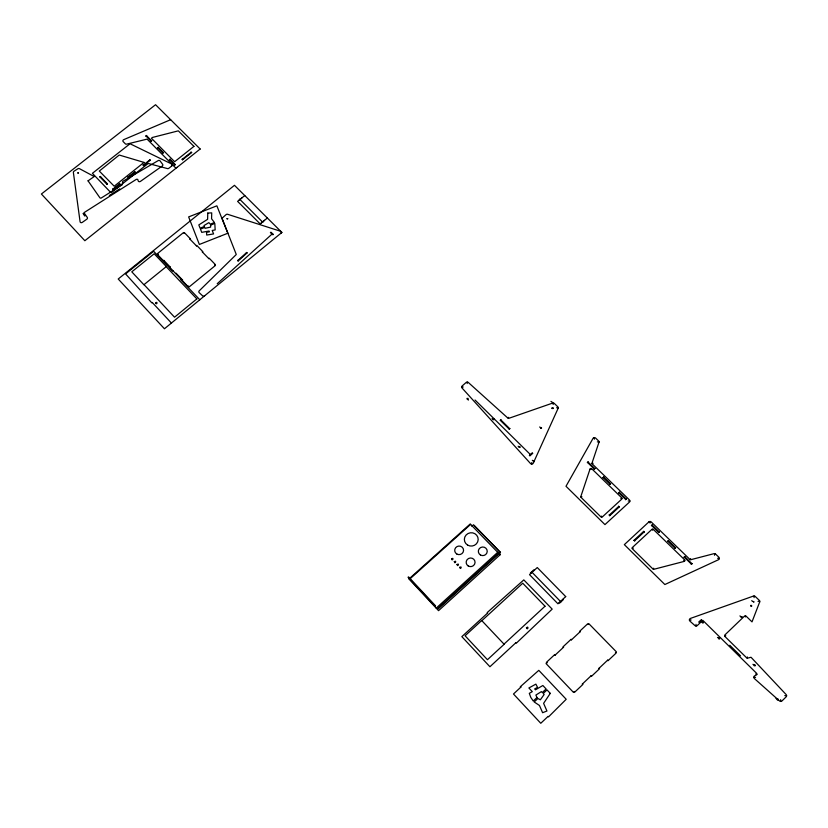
<?xml version="1.0" encoding="UTF-8"?>
<svg xmlns="http://www.w3.org/2000/svg" width="828" height="828" viewBox="0 0 828 828"><rect width="100%" height="100%" fill="white"/><g stroke="black" fill="none" stroke-linecap="round" stroke-linejoin="round"><path stroke-width="1.24" d="M531.752 464.104L531.752 462.562M601.614 517.169L601.614 516.113M467.199 383.54L467.22 382.07M553.176 404.488L553.207 403.008M754.536 665.412L752.942 664.304M753.242 601.697L754.07 602.008L751.658 600.735M745.345 616.974L745.5 615.866M652.609 530.23L652.795 529.185M747.146 658.074L747.394 656.966M714.492 555.257L714.864 553.684M690.345 559.645L690.604 558.6M653.406 569.25L653.665 568.205M508.299 418.306L508.589 417.343M777.306 699.97L778.216 699.08M754.225 665.826L755.136 664.946M750.789 606.231L751.669 605.382M718.735 638.905L719.625 638.046M741.143 617.398L742.033 616.549M701.482 619.727L698.853 622.232L701.554 619.799M702.413 622.904L703.314 622.056M574.466 691.483L573.483 692.405L546.045 663.58L547.029 662.669M582.25 684.135L591.161 675.72M598.903 668.424L607.762 660.051M615.452 652.795L616.415 651.884L588.801 623.639L587.828 624.54M691.287 564.385L692.208 563.537M683.99 557.306L684.901 556.457M520.957 687.023L513.484 694.009L540.777 723.279L548.074 716.396L548.529 716.882L566.207 699.277L538.8 670.349L520.305 686.743L520.75 687.219M554.77 655.424L563.651 647.134M571.351 639.94L580.18 631.692M674.82 548.405L675.72 547.556M667.596 541.398L668.506 540.549M658.508 532.59L659.419 531.752M633.855 540.477L643.77 531.276M634.569 540.798L644.101 531.969M651.367 525.656L652.267 524.817M504.149 644.287L487.444 659.719L465.077 635.78L481.71 620.524M625.564 499.729L626.475 498.901M609.294 515.099L618.775 506.384M609.605 515.782L619.489 506.705M618.578 492.95L619.479 492.122M609.781 484.421L610.681 483.593M602.856 477.704L603.757 476.887M217.226 283.714L272.122 233.982M436.18 608.135L497.721 552.307M499.864 552.079L437.888 608.321L438.312 608.777L500.298 552.524M498.798 554.025L500.474 552.504L473.533 524.766L471.856 526.277M594.152 469.259L595.053 468.451M237.802 260.509L246.558 252.592M238.06 261.068L247.179 252.819M587.3 462.614L588.201 461.807M409.374 579.403L470.625 524.403M529.351 455.452L532.3 452.802M529.837 455.928L532.787 453.289M533.398 461.61L534.257 460.834M519.166 447.493L520.025 446.727M540.705 428.273L541.553 427.517M552.131 408.597L553 407.831M509.23 429.132L509.934 428.511M493.157 419.734L494.016 418.978M500.391 420.438L501.095 419.817M467.075 399.086L467.934 398.33M188.567 286.333L188.132 286.685L182.056 280.309L182.491 279.957M214.856 264.867L215.29 264.515L209.184 258.212L208.749 258.564M267.361 218.012L260.147 223.891L237.595 201.37L244.777 195.563M170.185 267.03L169.75 267.382L180.939 279.129L180.504 279.481L199.807 299.767M196.371 245.792L196.795 245.44L202.85 251.681L202.425 252.033M172.99 270.787L172.555 271.139L153.646 251.277L125.566 273.902L151.814 302.841L152.259 302.489L171.437 323.034M163.944 260.478L163.52 260.83L157.558 254.569L157.982 254.227M190.098 239.323L190.533 238.981L184.53 232.792L184.106 233.144M174.542 165.134L175.401 164.462M182.222 159.338L191.164 152.228M182.419 159.876L191.744 152.466M169.295 159.845L170.154 159.162M106.843 184.168L107.516 183.63M157.486 147.933L158.345 147.249M112.836 189.126L119.563 183.806M128.05 177.109L134.747 171.81M143.182 165.134L149.847 159.876M113.208 189.519L119.936 184.199M128.423 177.492L135.119 172.203M143.565 165.528L150.23 160.259M162.692 153.18L163.54 152.497M145.79 136.123L146.639 135.45M99.929 176.964L100.612 176.426M150.944 141.329L151.793 140.646M109.327 195.511L119.739 188.877M170.64 119.698L123.796 139.621A1.439 1.201 -22.5 0 0 123.155 141.598L125.328 143.813A1.439 1.201 -22.5 0 0 126.674 144.124L147.105 139.125L175.081 167.359A1.459 1.232 -21.2 0 0 177.088 167.359M219.461 236.539L227.835 233.237L216.874 205.83L188.639 216.915L199.362 244.467L219.699 236.446M597.361 441.924L598.944 441.593M592.03 463.504L593.096 463.287M580.852 496.976L581.918 496.759M556.613 407.79L558.196 407.521M758.024 601.407L759.721 601.128M620.845 498.466L621.942 498.321M689.393 619.986L691.132 619.996M753.801 677.356L755.571 677.366M461.651 386.966L463.225 386.997M628.224 500.992L629.891 501.033M632.168 548.136L633.296 548.167M724.614 635.707L725.783 635.749M784.799 695.603L786.6 695.717M552.338 402.284L550.93 401.373M493.447 419.361L492.111 418.471M540.995 427.9L539.628 427M519.456 447.11L518.09 446.209M533.687 461.227L532.321 460.306M717.617 558.258L719.325 558.569M741.443 616.974L739.901 615.939M702.713 622.48L701.181 621.445M719.025 638.471L717.483 637.425M777.606 699.525L776.012 698.439M683.68 560.401L684.787 560.701M755.685 674.002L756.844 674.323M270.859 232.171L273.385 234.407M270.394 232.596L272.919 234.831M246.392 252.436L246.992 252.985M237.636 260.365L238.236 260.903M552.141 407.811L552.98 408.618M750.758 605.351L751.7 606.272M588.004 461.983L594.856 468.627M603.56 477.063L610.484 483.769M619.282 492.298L626.279 499.077M652.071 525.004L659.223 531.928M668.299 540.736L675.524 547.743M684.704 556.644L692.001 563.723M587.497 462.438L594.349 469.083M603.053 477.528L609.977 484.235M618.775 492.763L625.761 499.543M651.564 525.48L658.705 532.404M667.792 541.212L675.017 548.219M684.187 557.12L691.494 564.199M741.122 616.518L742.064 617.44M540.715 427.496L541.543 428.293M618.578 506.198L619.292 506.881M643.573 531.462L644.298 532.166M609.097 514.912L609.801 515.606M634.051 540.291L634.765 540.995M754.194 664.905L755.167 665.857M500.899 419.982L509.737 428.687M729.799 645.291L740.511 655.828M500.205 420.251L509.417 429.318M702.403 622.025L703.334 622.935M718.704 638.015L719.646 638.937M475.044 400.007L530.448 454.613M493.188 418.958L493.985 419.755M777.275 699.049L778.248 700.012M519.187 446.706L520.005 447.513M533.418 460.813L534.246 461.631M467.106 398.32L467.903 399.096M468.348 400.11L467.499 398.837M241.962 197.84L238.774 200.417M264.536 220.32L261.327 222.929M239.592 199.134L262.849 222.328M191.02 152.083L191.558 152.611M182.067 159.193L182.605 159.721M146.452 135.595L151.607 140.801M158.158 147.405L163.354 152.652M169.968 159.307L175.215 164.606M145.976 135.978L151.131 141.174M157.672 147.777L162.878 153.035M169.481 159.69L174.729 164.989M149.702 159.721L150.375 160.404M143.037 164.989L143.71 165.672M588.035 624.343L587.59 623.888L579.517 631.422L579.973 631.878M615.659 652.599L616.115 653.075L608.011 660.713L607.555 660.247M534.236 570.326L533.801 569.881L530.365 573.028L530.8 573.473M562.657 599.41L563.102 599.865L559.645 603.063L559.2 602.608M531.617 571.879L560.908 601.894M134.602 171.665L135.264 172.348M474.454 525.873L500.474 552.504M184.261 233.299L183.537 232.554L157.423 253.637L158.138 254.382M189.954 239.168L196.526 245.947M202.27 251.878L208.904 258.719M214.7 264.701L215.435 265.457L189.146 286.933L188.411 286.167M127.905 176.954L128.568 177.647M571.558 639.744L571.103 639.278L562.999 646.854L563.444 647.32M599.11 668.227L599.565 668.703L591.42 676.393L590.954 675.917M119.418 183.661L120.081 184.354M112.691 188.981L113.353 189.674M100.426 176.571L107.329 183.785M99.795 176.809L106.988 184.323M554.977 655.238L554.532 654.762L546.376 662.39L546.822 662.855M582.457 683.938L582.912 684.414L574.715 692.156L574.259 691.68M163.799 260.323L170.33 267.185M176.043 273.188L182.646 280.112M166.324 266.564L154.174 253.782L131.787 271.832L143.886 284.749M83.286 213.541L84.88 215.797M83.214 213.593L84.808 215.849M590.757 468.513L591.016 469.517M594.214 437.639L594.463 439.14M780.649 699.691L780.721 701.451M754.049 595.974L754.111 597.64M696.017 624.343L696.048 626.03M650.063 521.485L650.073 523.089M280.754 233.392A1.49 1.304 -18.1 0 0 280.392 231.198L227.648 214.297A1.48 1.283 -20.3 0 0 226.054 214.649L222.742 217.619A1.48 1.283 -20.5 0 0 222.339 219.037L236.28 254.506L199.279 290.783A1.521 1.335 -23.7 0 0 199.206 292.667L202.601 295.824A1.521 1.335 -23.7 0 0 204.651 295.793M144.02 162.402L114.223 186.217L99.298 171.065L119.222 155.033L144.02 162.402M210.664 225.071L210.633 227.11L205.085 228.3L204.733 227.4L200.448 229.087L201.732 232.357L209.06 231.022L209.38 231.84L206.555 232.306L206.71 235.048L213.583 233.931L212.206 230.453L215.166 229.925L214.814 223.425L210.664 225.071M226.996 218.758L227.721 218.747L226.996 218.758M207.766 213.075L207.611 219.316L198.813 224.916L200.086 228.176L204.381 226.489L204.009 225.558L208.863 222.639L210.312 224.16L214.442 222.535L211.575 218.778L211.72 212.879L207.766 213.075M155.695 303.027C157.092 305.615 157.755 300.574 155.695 303.027M88.047 180.835L99.981 197.902L100.902 198.223L122.347 184.685L122.699 181.404L158.158 160.632A1.459 1.232 -21.8 0 1 160.063 160.88L162.619 164.306A1.459 1.232 -21.7 0 1 162.205 166.045L140.418 181.404A1.47 1.242 -22.9 0 1 138.214 180.877L137.686 179.334L136.434 179.283L83.949 212.692L87.271 217.412A1.48 1.252 -25.9 0 1 86.816 219.192L82.293 222.38A1.49 1.252 -26.1 0 1 80.078 221.718L73.382 172.493A1.459 1.211 -24.9 0 1 74.085 171.168L77.894 168.767A1.459 1.211 -24.7 0 1 79.457 168.664L94.226 176.55L88.047 180.835M552.173 408.152L552.969 408.235L552.173 408.152M77.791 172.959L78.494 172.897L77.791 172.959M526.453 627.717C527.643 631.184 529.154 625.254 526.453 627.717M193.938 146.39L174.625 161.719L151.483 138.307L152.259 137.5L178.32 130.845L193.938 146.39M459.768 567.315C460.213 570.668 462.717 565.524 459.768 567.315M454.313 561.601C454.758 564.944 457.263 559.811 454.313 561.601M457.035 564.458C457.48 567.801 459.985 562.657 457.035 564.458M451.602 558.745C452.036 562.088 454.541 556.954 451.602 558.745M589.971 469.186L580.873 496.417A1.107 1.045 9.2 0 0 581.142 497.473L600.828 516.827A1.118 1.056 12.9 0 0 602.401 516.879L621.631 499.232A1.118 1.045 13.1 0 0 621.631 497.742L591.803 468.803A1.097 1.035 8.2 0 0 589.971 469.186M598.923 442.4L592.051 462.955A1.097 1.025 8 0 0 592.32 463.99L629.404 499.905A1.677 1.573 14 0 1 629.404 502.13L604.957 524.61L566 486.264L593.014 438.416A1.635 1.521 6.8 0 1 595.622 438.084L598.53 440.869A1.635 1.521 7.2 0 1 598.923 442.4M759.649 602.08L752.01 621.88L746.152 616.198A1.201 1.118 31.2 0 0 744.475 616.135L724.924 634.9A1.211 1.128 32.9 0 0 724.966 636.525L746.577 657.763A1.221 1.139 35.3 0 0 747.777 658.094L751.017 657.256L786.062 694.475A1.842 1.687 38.8 0 1 786.114 696.897L781.953 700.974A1.842 1.697 39.2 0 1 779.51 700.943L754.443 678.608A1.811 1.677 37.3 0 1 754.712 675.793L756.264 675.068A1.232 1.139 37 0 0 756.502 673.205L702.775 620.317L697.269 625.575A1.759 1.646 31.1 0 1 694.889 625.554L690.003 621.197A1.749 1.646 30.5 0 1 690.459 618.412L753.418 596.077A1.759 1.625 29.5 0 1 755.291 596.512L759.204 600.269A1.77 1.625 29.9 0 1 759.649 602.08M558.093 408.38L533.253 463.173A1.635 1.532 1.4 0 1 530.52 463.556L462.003 387.959A1.584 1.459 -7.4 0 1 462.159 385.941L466.123 382.484A1.584 1.459 -7 0 1 468.306 382.474L507.843 418.057A1.066 0.994 -2.5 0 0 508.961 418.275L552.607 403.101A1.615 1.49 1.5 0 1 554.336 403.464L557.772 406.765A1.615 1.49 1.9 0 1 558.093 408.38M550.278 693.357L543.603 703.355L546.946 711.014L542.609 712.711L539.463 705.466L534.184 701.968L537.889 698.49L540.353 699.795L544.131 694.506L543.189 693.512L547.018 689.91L550.278 693.357M536.989 697.528L533.273 701.026L530.8 697.424L529.309 693.336L532.3 691.628L528.875 687.975L535.871 684.135L537.548 687.343L534.671 688.937L535.478 689.786L542.868 685.512L546.118 688.958L542.288 692.55L541.398 691.608L535.892 695.054L536.989 697.528M651.812 529.454L632.499 547.38A1.139 1.076 19 0 0 632.499 548.902L652.878 568.95A1.149 1.087 22.7 0 0 654.016 569.25L684.031 561.446A1.149 1.076 23.4 0 0 684.477 559.656L653.406 529.496A1.128 1.066 18.5 0 0 651.812 529.454M515.865 642.735L489.928 666.747L461.848 636.639L487.651 612.999L487.226 612.544L523.803 579.89L552.183 609.118L516.299 643.201L515.865 642.735M565.71 596.595L557.937 603.788L529.537 574.642L537.269 567.553L565.71 596.595M648.873 521.919L624.343 544.638L664.853 584.527L718.445 559.738A1.739 1.615 24.7 0 0 718.807 557.14L715.671 554.129A1.739 1.615 24.3 0 0 713.953 553.673L690.956 559.656A1.149 1.076 23.6 0 1 689.817 559.345L651.253 521.982A1.697 1.584 17.7 0 0 648.873 521.919M545.021 606.22L504.004 644.132L481.855 620.679L522.727 583.222L545.021 606.22M435.507 605.775L435.042 606.199L408.059 577.302L408.525 576.878L435.507 605.775M500.102 554.76L438.54 610.66L408.96 578.958L470.211 523.969L500.102 554.76M196.847 298.918L174.542 317.207L144.031 284.625L166.18 266.678L196.847 298.918M281.882 232.451L164.451 328.768L118.207 279.005L234.459 185.306L281.882 232.451M171.717 166.004L168.881 168.26A1.459 1.232 -21.5 0 1 167.422 168.57L148.202 163.458L112.194 191.91A1.47 1.232 -24.2 0 1 110.186 191.899L92.405 173.311L130.037 143.761L171.624 163.996A1.459 1.232 -21.4 0 1 171.717 166.004M200.159 149.009L84.849 240.72L41.4 194.011L155.56 104.721L200.159 149.009M467.603 545.083A6.914 6.665 -5.7 0 0 478.18 539.597A6.914 6.665 -5.7 0 0 468.037 533.532A6.914 6.665 -5.7 0 0 467.603 545.083M456.766 553.984A4.43 4.285 -8.3 0 0 463.556 550.465A4.43 4.285 -8.3 0 0 457.077 546.552A4.43 4.285 -8.3 0 0 456.766 553.984M468.244 565.979A4.45 4.316 -5.5 0 0 475.055 562.45A4.45 4.316 -5.5 0 0 468.534 558.507A4.45 4.316 -5.5 0 0 468.244 565.979M480.426 554.957A4.44 4.295 -2.9 0 0 487.226 551.438A4.44 4.295 -2.9 0 0 480.695 547.515A4.44 4.295 -2.9 0 0 480.426 554.957"/></g></svg>
